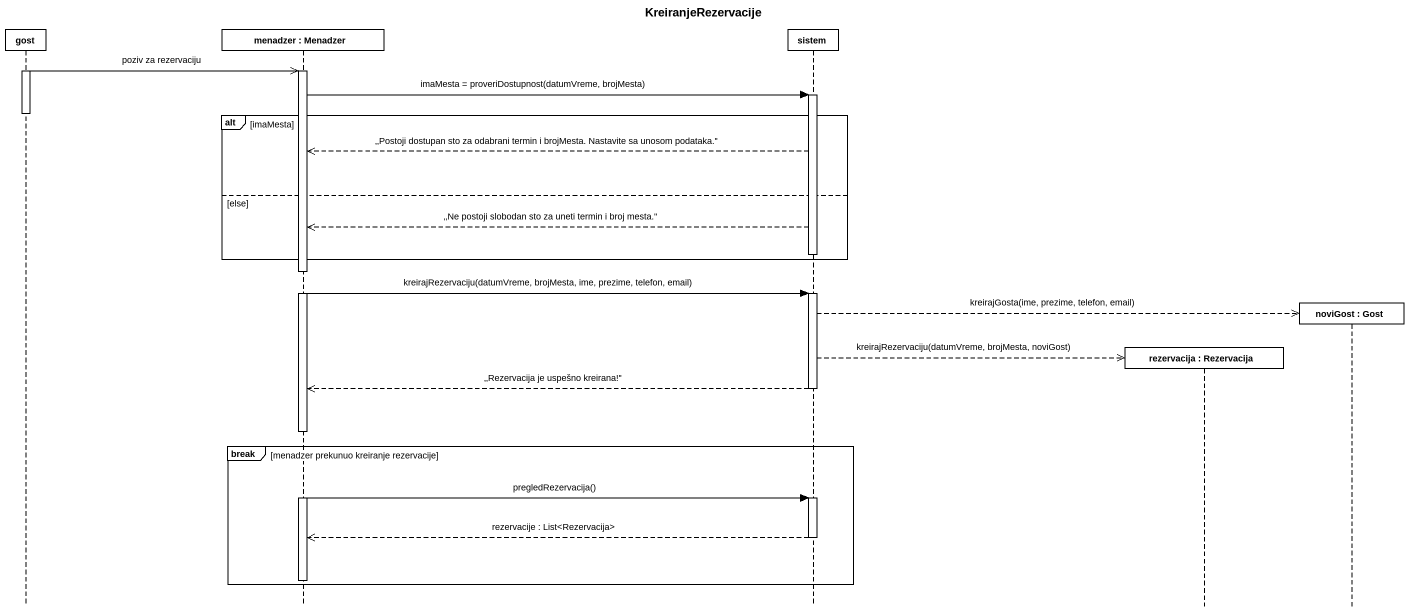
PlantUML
@startuml
title KreiranjeRezervacije
hide footbox
participant gost
participant "menadzer : Menadzer" as menadzer
participant sistem
participant "rezervacija : Rezervacija" as rezervacija
participant "noviGost : Gost" as noviGost

activate gost
gost ->> menadzer : poziv za rezervaciju
activate menadzer
menadzer -> sistem : imaMesta = proveriDostupnost(datumVreme, brojMesta)
activate sistem
deactivate gost
alt imaMesta
  sistem -->> menadzer : ‚‚Postoji dostupan sto za odabrani termin i brojMesta. Nastavite sa unosom podataka.''
else else
  sistem -->> menadzer : ‚‚Ne postoji slobodan sto za uneti termin i broj mesta.''
  deactivate sistem
end
menadzer -> sistem : kreirajRezervaciju(datumVreme, brojMesta, ime, prezime, telefon, email)
activate sistem
sistem -->> noviGost ** : kreirajGosta(ime, prezime, telefon, email)
sistem -->> rezervacija ** : kreirajRezervaciju(datumVreme, brojMesta, noviGost)
sistem -->> menadzer : ‚‚Rezervacija je uspešno kreirana!''
deactivate sistem
break menadzer prekunuo kreiranje rezervacije
  menadzer -> sistem : pregledRezervacija()
  activate sistem
  sistem -->> menadzer : rezervacije : List<Rezervacija>
  deactivate sistem
  deactivate menadzer
end
@enduml
